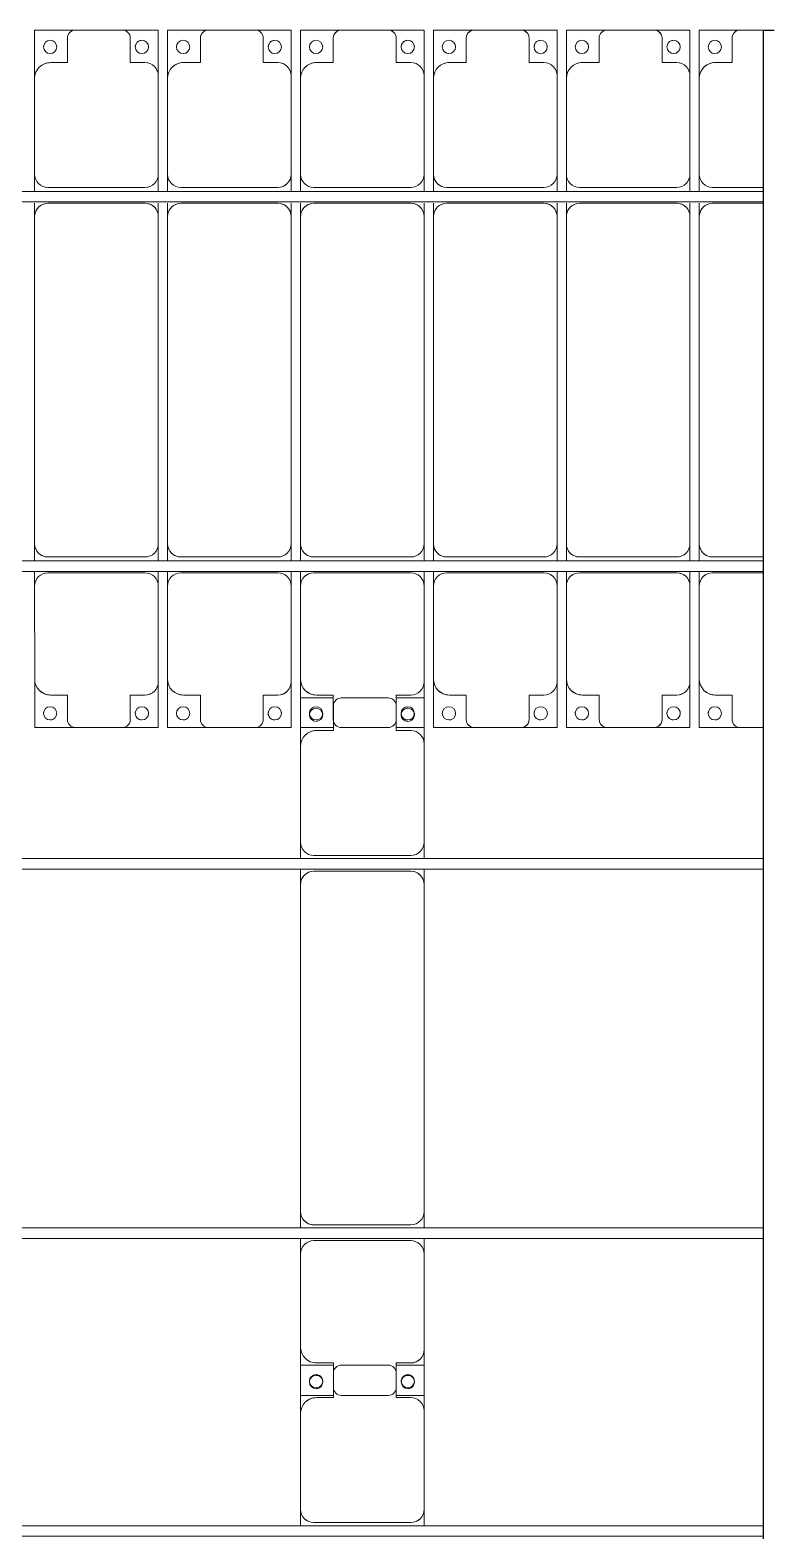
# Model space of a CAD drawing. Header units: millimetres. Extents: x -496478 to -186190, y -204059 to -87354.
# Drawn here: x -447992 to -445212, y -115994 to -110347 of the extents above; entities that cross this region are included whole.
import ezdxf

# ---------------------------------------------------------------- set-up
doc = ezdxf.new("R2010")
doc.units = ezdxf.units.MM
for name, color, linetype, lineweight in [('A-DETL-MBND', 5, 'Continuous', 9), ('A-GENM', 13, 'Continuous', 9), ('S-BEAM', 12, 'Continuous', 9)]:
    doc.layers.add(name, color=color, linetype=linetype, lineweight=lineweight)

# ---------------------------------------------------------------- blocks, each defined once
blk = doc.blocks.new('Dầm C52 - Dầm C52-24915-BỐ TRÍ KHUNG KẾT CẤU BÈ PIN 01')
at = {"layer": 'S-BEAM', "color": 1}
for p, q in [((67450.1, 20), (73410.1, 20)), ((73410.1, -20), (67450.1, -20))]:
    blk.add_line(p, q, dxfattribs=at)
blk = doc.blocks.new('Dai phao do pin - DẢI PHAO ĐỠ PIN-V99-BỐ TRÍ KHUNG KẾT CẤU BÈ PIN 01')
at = {"layer": 'A-DETL-MBND', "color": 8}
for p, q in [((65968, 241.6), (66029.7, 241.6)), ((66389.7, 241.6), (66029.7, 241.6)), ((66389.7, 241.6), (66572.2, 241.6)), ((66457.8, 241.6), (66640.3, 241.6)), ((66457.8, 118.2), (66457.8, 241.6)), ((66572.2, 241.6), (66572.2, 118.2)), ((66990.3, 241.6), (66640.3, 241.6)), ((66990.3, 241.6), (67048, 241.6)), ((67088, 241.6), (67149.7, 241.6)), ((68380.3, 241.6), (67149.7, 241.6)), ((68380.3, 241.6), (68438, 241.6)), ((68478, 241.6), (68539.7, 241.6)), ((68899.7, 241.6), (68539.7, 241.6)), ((68899.7, 241.6), (69082.2, 241.6)), ((69082.2, 241.6), (69082.2, 118.2)), ((65979.7, 191.6), (65979.7, -173.4)), ((66449.7, 118.2), (66449.7, 181.6)), ((66580.3, 181.6), (66580.3, 118.2)), ((67040.3, -173.4), (67040.3, 191.6)), ((67099.7, 191.6), (67099.7, -173.4)), ((68430.3, -173.4), (68430.3, 191.6)), ((68489.7, 191.6), (68489.7, -173.4)), ((68959.7, 118.2), (68959.7, 181.6)), ((66542.2, 118.2), (66449.7, 118.2)), ((66580.3, 118.2), (66487.8, 118.2)), ((69052.2, 118.2), (68959.7, 118.2)), ((66457.8, 88.2), (66457.8, -88.2)), ((66572.2, -88.2), (66572.2, 88.2)), ((69082.2, -88.2), (69082.2, 88.2)), ((66449.7, -173.4), (66449.7, -118.2)), ((66449.7, -118.2), (66542.2, -118.2)), ((66457.8, -223.4), (66457.8, -118.2)), ((66487.8, -118.2), (66580.3, -118.2)), ((66572.2, -118.2), (66572.2, -223.4)), ((66580.3, -118.2), (66580.3, -173.4)), ((68959.7, -173.4), (68959.7, -118.2)), ((68959.7, -118.2), (69052.2, -118.2)), ((69082.2, -118.2), (69082.2, -223.4)), ((66029.7, -223.4), (65968, -223.4)), ((66029.7, -223.4), (66399.7, -223.4)), ((66572.2, -223.4), (66399.7, -223.4)), ((66630.3, -223.4), (66457.8, -223.4)), ((66630.3, -223.4), (66990.3, -223.4)), ((67048, -223.4), (66990.3, -223.4)), ((67149.7, -223.4), (67088, -223.4)), ((67149.7, -223.4), (68380.3, -223.4)), ((68438, -223.4), (68380.3, -223.4)), ((68539.7, -223.4), (68478, -223.4)), ((68539.7, -223.4), (68909.7, -223.4)), ((69082.2, -223.4), (68909.7, -223.4))]:
    blk.add_line(p, q, dxfattribs=at)
for centre, radius, start, end in [((66029.7, 191.6), 50, 90, 180), ((66029.7, 191.6), 50, 135, 180), ((66389.7, 181.6), 60, 0, 90), ((66640.3, 181.6), 60, 90, 180), ((66990.3, 191.6), 50, 0, 90), ((66990.3, 191.6), 50, 0, 45), ((67149.7, 191.6), 50, 90, 180), ((67149.7, 191.6), 50, 105, 150), ((68380.3, 191.6), 50, 0, 90), ((68380.3, 191.6), 50, 15, 90), ((68539.7, 191.6), 50, 90, 180), ((68539.7, 191.6), 50, 135, 180), ((68899.7, 181.6), 60, 0, 90), ((66389.7, 181.6), 60, 0, 45), ((66508.6, 183.2), 25, 0, 180), ((66508.6, 183.2), 25, 180, 0), ((66511.4, 183.2), 25, 0, 180), ((66511.4, 183.2), 25, 180, 0), ((66511.4, 183.2), 25, 180, 195), ((66640.3, 181.6), 60, 135, 180), ((67149.7, 191.6), 50, 165, 180), ((68899.7, 181.6), 60, 0, 45), ((69018.6, 183.2), 25, 0, 180), ((69018.6, 183.2), 25, 180, 360), ((66487.8, 88.2), 30, 90, 180), ((66542.2, 88.2), 30, 360, 90), ((69052.2, 88.2), 30, 0, 90), ((66487.8, -88.2), 30, 180, 270), ((66542.2, -88.2), 30, 270, 360), ((69052.2, -88.2), 30, 270, 0), ((66508.6, -161.8), 25, 0, 180), ((66508.6, -161.8), 25, 180, 0), ((66511.4, -161.8), 25, 0, 180), ((66511.4, -161.8), 25, 120, 180), ((66511.4, -161.8), 25, 180, 360), ((66511.4, -161.8), 25, 75, 105), ((66508.6, -161.8), 25, 75, 90), ((66508.6, -161.8), 25, 30, 45), ((66508.6, -161.8), 25, 0, 15), ((69018.6, -161.8), 25, 0, 180), ((69018.6, -161.8), 25, 180, 0), ((69018.6, -161.8), 25, 60, 90), ((69018.6, -161.8), 25, 30, 45), ((69018.6, -161.8), 25, 0, 15), ((66029.7, -173.4), 50, 180, 270), ((66029.7, -173.4), 50, 180, 225), ((66399.7, -173.4), 50, 270, 0), ((66399.7, -173.4), 50, 315, 0), ((66630.3, -173.4), 50, 180, 270), ((66630.3, -173.4), 50, 180, 225), ((66990.3, -173.4), 50, 270, 0), ((66990.3, -173.4), 50, 315, 360), ((67149.7, -173.4), 50, 180, 270), ((67149.7, -173.4), 50, 180, 270), ((68380.3, -173.4), 50, 270, 0), ((68380.3, -173.4), 50, 285, 0), ((68539.7, -173.4), 50, 180, 270), ((68539.7, -173.4), 50, 180, 225), ((68909.7, -173.4), 50, 270, 360), ((68909.7, -173.4), 50, 315, 360)]:
    blk.add_arc(centre, radius, start, end, dxfattribs=at)
blk = doc.blocks.new('Dải phao đi lại kèm đỡ invester - DẢI PHAO ĐI LẠI-V120-BỐ TRÍ KHUNG KẾT CẤU BÈ PIN 01')
at = {"layer": 'A-DETL-MBND', "color": 8}
for p, q in [((16758.4, 1312.2), (16911.8, 1312.2)), ((16758.4, 1129.7), (16758.4, 1312.2)), ((16911.8, 1312.2), (16758.4, 1312.2)), ((17088.2, 1312.2), (16911.8, 1312.2)), ((17088.2, 1312.2), (17223.4, 1312.2)), ((17223.4, 1312.2), (17088.2, 1312.2)), ((17223.4, 1312.2), (17223.4, 1139.7)), ((17258.4, 1312.2), (17411.8, 1312.2)), ((17258.4, 1129.7), (17258.4, 1312.2)), ((17411.8, 1312.2), (17258.4, 1312.2)), ((17588.2, 1312.2), (17411.8, 1312.2)), ((17588.2, 1312.2), (17723.4, 1312.2)), ((17723.4, 1312.2), (17588.2, 1312.2)), ((17723.4, 1312.2), (17723.4, 1139.7)), ((17758.4, 1312.2), (17911.8, 1312.2)), ((17758.4, 1129.7), (17758.4, 1312.2)), ((17911.8, 1312.2), (17758.4, 1312.2)), ((18088.2, 1312.2), (17911.8, 1312.2)), ((18088.2, 1312.2), (18223.4, 1312.2)), ((18223.4, 1312.2), (18088.2, 1312.2)), ((18223.4, 1312.2), (18223.4, 1139.7)), ((18258.4, 1312.2), (18411.8, 1312.2)), ((18258.4, 1129.7), (18258.4, 1312.2)), ((18411.8, 1312.2), (18258.4, 1312.2)), ((18588.2, 1312.2), (18411.8, 1312.2)), ((18588.2, 1312.2), (18723.4, 1312.2)), ((18723.4, 1312.2), (18588.2, 1312.2)), ((18723.4, 1312.2), (18723.4, 1139.7)), ((18758.4, 1312.2), (18911.8, 1312.2)), ((18758.4, 1129.7), (18758.4, 1312.2)), ((18911.8, 1312.2), (18758.4, 1312.2)), ((19088.2, 1312.2), (18911.8, 1312.2)), ((19088.2, 1312.2), (19223.4, 1312.2)), ((19223.4, 1312.2), (19088.2, 1312.2)), ((19223.4, 1312.2), (19223.4, 1139.7)), ((19258.4, 1312.2), (19411.8, 1312.2)), ((19258.4, 1129.7), (19258.4, 1312.2)), ((19411.8, 1312.2), (19258.4, 1312.2)), ((19500, 1312.2), (19411.8, 1312.2)), ((16881.8, 1282.2), (16881.8, 1189.7)), ((17118.2, 1189.7), (17118.2, 1282.2)), ((17381.8, 1282.2), (17381.8, 1189.7)), ((17618.2, 1189.7), (17618.2, 1282.2)), ((17881.8, 1282.2), (17881.8, 1189.7)), ((18118.2, 1189.7), (18118.2, 1282.2)), ((18381.8, 1282.2), (18381.8, 1189.7)), ((18618.2, 1189.7), (18618.2, 1282.2)), ((18881.8, 1282.2), (18881.8, 1189.7)), ((19118.2, 1189.7), (19118.2, 1282.2)), ((19381.8, 1282.2), (19381.8, 1189.7)), ((16881.8, 1189.7), (16818.4, 1189.7)), ((17173.4, 1189.7), (17118.2, 1189.7)), ((17381.8, 1189.7), (17318.4, 1189.7)), ((17673.4, 1189.7), (17618.2, 1189.7)), ((17881.8, 1189.7), (17818.4, 1189.7)), ((18173.4, 1189.7), (18118.2, 1189.7)), ((18381.8, 1189.7), (18318.4, 1189.7)), ((18673.4, 1189.7), (18618.2, 1189.7)), ((18881.8, 1189.7), (18818.4, 1189.7)), ((19173.4, 1189.7), (19118.2, 1189.7)), ((19381.8, 1189.7), (19318.4, 1189.7)), ((16758.4, 1129.7), (16758.4, 769.7)), ((17223.4, 769.7), (17223.4, 1139.7)), ((17258.4, 1129.7), (17258.4, 769.7)), ((17723.4, 769.7), (17723.4, 1139.7)), ((17758.4, 1129.7), (17758.4, 769.7)), ((18223.4, 769.7), (18223.4, 1139.7)), ((18258.4, 1129.7), (18258.4, 769.7)), ((18723.4, 769.7), (18723.4, 1139.7)), ((18758.4, 1129.7), (18758.4, 769.7)), ((19223.4, 769.7), (19223.4, 1139.7)), ((19258.4, 1129.7), (19258.4, 769.7)), ((16758.4, 705.3), (16758.4, 769.7)), ((17223.4, 769.7), (17223.4, 705.3)), ((17258.4, 705.3), (17258.4, 769.7)), ((17723.4, 769.7), (17723.4, 705.3)), ((17758.4, 705.3), (17758.4, 769.7)), ((18223.4, 769.7), (18223.4, 705.3)), ((18258.4, 705.3), (18258.4, 769.7)), ((18723.4, 769.7), (18723.4, 705.3)), ((18758.4, 705.3), (18758.4, 769.7)), ((19223.4, 769.7), (19223.4, 705.3)), ((19258.4, 705.3), (19258.4, 769.7)), ((16808.4, 719.7), (17173.4, 719.7)), ((17308.4, 719.7), (17673.4, 719.7)), ((17808.4, 719.7), (18173.4, 719.7)), ((18308.4, 719.7), (18673.4, 719.7)), ((18808.4, 719.7), (19173.4, 719.7)), ((19308.4, 719.7), (19500, 719.7)), ((16758.4, 610.3), (16758.4, 660.2)), ((17173.4, 660.3), (16808.4, 660.3)), ((17223.4, 660.2), (17223.4, 610.3)), ((17258.4, 610.3), (17258.4, 660.2)), ((17673.4, 660.3), (17308.4, 660.3)), ((17723.4, 660.2), (17723.4, 610.3)), ((17758.4, 610.3), (17758.4, 660.2)), ((18173.4, 660.3), (17808.4, 660.3)), ((18223.4, 660.2), (18223.4, 610.3)), ((18258.4, 610.3), (18258.4, 660.2)), ((18673.4, 660.3), (18308.4, 660.3)), ((18723.4, 660.2), (18723.4, 610.3)), ((18758.4, 610.3), (18758.4, 660.2)), ((19173.4, 660.3), (18808.4, 660.3)), ((19223.4, 660.2), (19223.4, 610.3)), ((19258.4, 610.3), (19258.4, 660.2)), ((19500, 660.3), (19308.4, 660.3)), ((16758.4, 610.3), (16758.4, -620.3)), ((17223.4, -620.3), (17223.4, 610.3)), ((17258.4, 610.3), (17258.4, -620.3)), ((17723.4, -620.3), (17723.4, 610.3)), ((17758.4, 610.3), (17758.4, -620.3)), ((18223.4, -620.3), (18223.4, 610.3)), ((18258.4, 610.3), (18258.4, -620.3)), ((18723.4, -620.3), (18723.4, 610.3)), ((18758.4, 610.3), (18758.4, -620.3)), ((19223.4, -620.3), (19223.4, 610.3)), ((19258.4, 610.3), (19258.4, -620.3)), ((16758.4, -684.7), (16758.4, -620.3)), ((17223.4, -620.3), (17223.4, -684.7)), ((17258.4, -684.7), (17258.4, -620.3)), ((17723.4, -620.3), (17723.4, -684.7)), ((17758.4, -684.7), (17758.4, -620.3)), ((18223.4, -620.3), (18223.4, -684.7)), ((18258.4, -684.7), (18258.4, -620.3)), ((18723.4, -620.3), (18723.4, -684.7)), ((18758.4, -684.7), (18758.4, -620.3)), ((19223.4, -620.3), (19223.4, -684.7)), ((19258.4, -684.7), (19258.4, -620.3)), ((16808.4, -670.3), (17173.4, -670.3)), ((17308.4, -670.3), (17673.4, -670.3)), ((17808.4, -670.3), (18173.4, -670.3)), ((18308.4, -670.3), (18673.4, -670.3)), ((18808.4, -670.3), (19173.4, -670.3)), ((19308.4, -670.3), (19500, -670.3)), ((16758.4, -779.7), (16758.4, -724.7)), ((17173.4, -729.7), (16808.4, -729.7)), ((17223.4, -724.7), (17223.4, -779.7)), ((17258.4, -779.7), (17258.4, -724.7)), ((17673.4, -729.7), (17308.4, -729.7)), ((17723.4, -724.7), (17723.4, -779.7)), ((17758.4, -779.7), (17758.4, -724.7)), ((18173.4, -729.7), (17808.4, -729.7)), ((18223.4, -724.7), (18223.4, -779.7)), ((18258.4, -779.7), (18258.4, -724.7)), ((18673.4, -729.7), (18308.4, -729.7)), ((18723.4, -724.7), (18723.4, -779.7)), ((18758.4, -779.7), (18758.4, -724.7)), ((19173.4, -729.7), (18808.4, -729.7)), ((19223.4, -724.7), (19223.4, -779.7)), ((19258.4, -779.7), (19258.4, -724.7)), ((19500, -729.7), (19308.4, -729.7)), ((16758.4, -779.7), (16758.4, -1129.7)), ((17223.4, -1139.7), (17223.4, -779.7)), ((17258.4, -779.7), (17258.4, -1129.7)), ((17723.4, -1139.7), (17723.4, -779.7)), ((17758.4, -779.7), (17758.4, -1129.7)), ((18223.4, -1139.7), (18223.4, -779.7)), ((18258.4, -779.7), (18258.4, -1129.7)), ((18723.4, -1139.7), (18723.4, -779.7)), ((18758.4, -779.7), (18758.4, -1129.7)), ((19223.4, -1139.7), (19223.4, -779.7)), ((19258.4, -779.7), (19258.4, -1129.7)), ((16758.4, -1312.2), (16758.4, -1129.7)), ((17223.4, -1139.7), (17223.4, -1312.2)), ((17258.4, -1312.2), (17258.4, -1129.7)), ((17723.4, -1139.7), (17723.4, -1312.2)), ((17758.4, -1312.2), (17758.4, -1129.7)), ((18223.4, -1139.7), (18223.4, -1312.2)), ((18258.4, -1312.2), (18258.4, -1129.7)), ((18723.4, -1139.7), (18723.4, -1312.2)), ((18758.4, -1312.2), (18758.4, -1129.7)), ((19223.4, -1139.7), (19223.4, -1312.2)), ((19258.4, -1312.2), (19258.4, -1129.7)), ((16818.4, -1189.7), (16881.8, -1189.7)), ((16881.8, -1189.7), (16881.8, -1282.2)), ((17118.2, -1282.2), (17118.2, -1189.7)), ((17118.2, -1189.7), (17173.4, -1189.7)), ((17318.4, -1189.7), (17381.8, -1189.7)), ((17381.8, -1189.7), (17381.8, -1282.2)), ((17618.2, -1282.2), (17618.2, -1189.7)), ((17618.2, -1189.7), (17673.4, -1189.7)), ((17818.4, -1189.7), (17881.8, -1189.7)), ((17881.8, -1189.7), (17881.8, -1282.2)), ((18118.2, -1282.2), (18118.2, -1189.7)), ((18118.2, -1189.7), (18173.4, -1189.7)), ((18318.4, -1189.7), (18381.8, -1189.7)), ((18381.8, -1189.7), (18381.8, -1282.2)), ((18618.2, -1282.2), (18618.2, -1189.7)), ((18618.2, -1189.7), (18673.4, -1189.7)), ((18818.4, -1189.7), (18881.8, -1189.7)), ((18881.8, -1189.7), (18881.8, -1282.2)), ((19118.2, -1282.2), (19118.2, -1189.7)), ((19118.2, -1189.7), (19173.4, -1189.7)), ((19318.4, -1189.7), (19381.8, -1189.7)), ((19381.8, -1189.7), (19381.8, -1282.2)), ((16911.8, -1312.2), (16758.4, -1312.2)), ((16758.4, -1312.2), (16911.8, -1312.2)), ((16911.8, -1312.2), (17088.2, -1312.2)), ((17223.4, -1312.2), (17088.2, -1312.2)), ((17088.2, -1312.2), (17223.4, -1312.2)), ((17411.8, -1312.2), (17258.4, -1312.2)), ((17258.4, -1312.2), (17411.8, -1312.2)), ((17411.8, -1312.2), (17588.2, -1312.2)), ((17723.4, -1312.2), (17588.2, -1312.2)), ((17588.2, -1312.2), (17723.4, -1312.2)), ((17881.8, -1312.2), (17758.4, -1312.2)), ((17911.8, -1312.2), (18088.2, -1312.2)), ((18223.4, -1312.2), (18118.2, -1312.2)), ((18411.8, -1312.2), (18258.4, -1312.2)), ((18258.4, -1312.2), (18411.8, -1312.2)), ((18411.8, -1312.2), (18588.2, -1312.2)), ((18723.4, -1312.2), (18588.2, -1312.2)), ((18588.2, -1312.2), (18723.4, -1312.2)), ((18911.8, -1312.2), (18758.4, -1312.2)), ((18758.4, -1312.2), (18911.8, -1312.2)), ((18911.8, -1312.2), (19088.2, -1312.2)), ((19223.4, -1312.2), (19088.2, -1312.2)), ((19088.2, -1312.2), (19223.4, -1312.2)), ((19411.8, -1312.2), (19258.4, -1312.2)), ((19258.4, -1312.2), (19411.8, -1312.2)), ((19411.8, -1312.2), (19500, -1312.2))]:
    blk.add_line(p, q, dxfattribs=at)
for centre, radius, start, end in [((16911.8, 1282.2), 30, 90, 180), ((16911.8, 1282.2), 30, 90, 165), ((16911.8, 1282.2), 30, 90, 105), ((16911.8, 1282.2), 30, 90, 105), ((17088.2, 1282.2), 30, 360, 90), ((17088.2, 1282.2), 30, 75, 90), ((17088.2, 1282.2), 30, 15, 90), ((17088.2, 1282.2), 30, 75, 90), ((17411.8, 1282.2), 30, 90, 180), ((17411.8, 1282.2), 30, 90, 165), ((17411.8, 1282.2), 30, 90, 105), ((17411.8, 1282.2), 30, 90, 105), ((17588.2, 1282.2), 30, 0, 90), ((17588.2, 1282.2), 30, 75, 90), ((17588.2, 1282.2), 30, 15, 90), ((17588.2, 1282.2), 30, 75, 90), ((17911.8, 1282.2), 30, 90, 180), ((17911.8, 1282.2), 30, 90, 165), ((17911.8, 1282.2), 30, 90, 105), ((17911.8, 1282.2), 30, 90, 105), ((18088.2, 1282.2), 30, 360, 90), ((18088.2, 1282.2), 30, 75, 90), ((18088.2, 1282.2), 30, 15, 90), ((18088.2, 1282.2), 30, 75, 90), ((18411.8, 1282.2), 30, 90, 180), ((18411.8, 1282.2), 30, 90, 165), ((18411.8, 1282.2), 30, 90, 105), ((18411.8, 1282.2), 30, 90, 105), ((18588.2, 1282.2), 30, 0, 90), ((18588.2, 1282.2), 30, 75, 90), ((18588.2, 1282.2), 30, 15, 90), ((18588.2, 1282.2), 30, 75, 90), ((18911.8, 1282.2), 30, 90, 180), ((18911.8, 1282.2), 30, 90, 165), ((18911.8, 1282.2), 30, 90, 105), ((18911.8, 1282.2), 30, 90, 105), ((19088.2, 1282.2), 30, 360, 90), ((19088.2, 1282.2), 30, 75, 90), ((19088.2, 1282.2), 30, 15, 90), ((19088.2, 1282.2), 30, 75, 90), ((19411.8, 1282.2), 30, 90, 180), ((19411.8, 1282.2), 30, 90, 165), ((19411.8, 1282.2), 30, 90, 105), ((19411.8, 1282.2), 30, 90, 105), ((16816.8, 1248.6), 25, 90, 270), ((16816.8, 1248.6), 25, 270, 90), ((17161.8, 1248.6), 25, 90, 270), ((17161.8, 1248.6), 25, 150, 180), ((17161.8, 1248.6), 25, 120, 135), ((17161.8, 1248.6), 25, 90, 105), ((17161.8, 1248.6), 25, 270, 90), ((17316.8, 1248.6), 25, 90, 270), ((17316.8, 1248.6), 25, 270, 90), ((17661.8, 1248.6), 25, 90, 270), ((17661.8, 1248.6), 25, 150, 180), ((17661.8, 1248.6), 25, 120, 135), ((17661.8, 1248.6), 25, 90, 105), ((17661.8, 1248.6), 25, 270, 90), ((17816.8, 1248.6), 25, 90, 270), ((17816.8, 1248.6), 25, 270, 90), ((18161.8, 1248.6), 25, 90, 270), ((18161.8, 1248.6), 25, 150, 180), ((18161.8, 1248.6), 25, 120, 135), ((18161.8, 1248.6), 25, 90, 105), ((18161.8, 1248.6), 25, 270, 90), ((18316.8, 1248.6), 25, 90, 270), ((18316.8, 1248.6), 25, 270, 90), ((18661.8, 1248.6), 25, 90, 270), ((18661.8, 1248.6), 25, 150, 180), ((18661.8, 1248.6), 25, 120, 135), ((18661.8, 1248.6), 25, 90, 105), ((18661.8, 1248.6), 25, 270, 90), ((18816.8, 1248.6), 25, 90, 270), ((18816.8, 1248.6), 25, 270, 90), ((19161.8, 1248.6), 25, 90, 270), ((19161.8, 1248.6), 25, 150, 180), ((19161.8, 1248.6), 25, 120, 135), ((19161.8, 1248.6), 25, 90, 105), ((19161.8, 1248.6), 25, 270, 90), ((19316.8, 1248.6), 25, 90, 270), ((19316.8, 1248.6), 25, 270, 90), ((16818.4, 1129.7), 60, 90, 180), ((16818.4, 1129.7), 60, 90, 135), ((17173.4, 1139.7), 50, 0, 90), ((17173.4, 1139.7), 50, 45, 90), ((17318.4, 1129.7), 60, 90, 180), ((17318.4, 1129.7), 60, 90, 135), ((17673.4, 1139.7), 50, 360, 90), ((17673.4, 1139.7), 50, 45, 90), ((17818.4, 1129.7), 60, 90, 180), ((17818.4, 1129.7), 60, 90, 135), ((18173.4, 1139.7), 50, 0, 90), ((18173.4, 1139.7), 50, 45, 90), ((18318.4, 1129.7), 60, 90, 180), ((18318.4, 1129.7), 60, 90, 135), ((18673.4, 1139.7), 50, 360, 90), ((18673.4, 1139.7), 50, 45, 90), ((18818.4, 1129.7), 60, 90, 180), ((18818.4, 1129.7), 60, 90, 135), ((19173.4, 1139.7), 50, 0, 90), ((19173.4, 1139.7), 50, 45, 90), ((19318.4, 1129.7), 60, 90, 180), ((19318.4, 1129.7), 60, 90, 135), ((16808.4, 769.7), 50, 180, 270), ((16808.4, 769.7), 50, 225, 270), ((17173.4, 769.7), 50, 270, 360), ((17173.4, 769.7), 50, 270, 315), ((17308.4, 769.7), 50, 180, 270), ((17308.4, 769.7), 50, 225, 270), ((17673.4, 769.7), 50, 270, 360), ((17673.4, 769.7), 50, 270, 315), ((17808.4, 769.7), 50, 180, 270), ((17808.4, 769.7), 50, 225, 270), ((18173.4, 769.7), 50, 270, 0), ((18173.4, 769.7), 50, 270, 315), ((18308.4, 769.7), 50, 180, 270), ((18308.4, 769.7), 50, 225, 270), ((18673.4, 769.7), 50, 270, 0), ((18673.4, 769.7), 50, 270, 315), ((18808.4, 769.7), 50, 180, 270), ((18808.4, 769.7), 50, 225, 270), ((19173.4, 769.7), 50, 270, 0), ((19173.4, 769.7), 50, 270, 315), ((19308.4, 769.7), 50, 180, 270), ((19308.4, 769.7), 50, 225, 270), ((16808.4, 610.3), 50, 90, 180), ((16808.4, 610.3), 50, 105, 180), ((17173.4, 610.3), 50, 360, 90), ((17173.4, 610.3), 50, 15, 88.868), ((17308.4, 610.3), 50, 90, 180), ((17308.4, 610.3), 50, 105, 180), ((17673.4, 610.3), 50, 0, 90), ((17673.4, 610.3), 50, 15, 88.8097), ((17808.4, 610.3), 50, 90, 180), ((17808.4, 610.3), 50, 105, 180), ((18173.4, 610.3), 50, 360, 90), ((18173.4, 610.3), 50, 15, 88.7514), ((18308.4, 610.3), 50, 90, 180), ((18308.4, 610.3), 50, 105, 180), ((18673.4, 610.3), 50, 360, 90), ((18673.4, 610.3), 50, 15, 88.6931), ((18808.4, 610.3), 50, 90, 180), ((18808.4, 610.3), 50, 105, 180), ((19173.4, 610.3), 50, 360, 90), ((19173.4, 610.3), 50, 15, 88.6348), ((19308.4, 610.3), 50, 90, 180), ((19308.4, 610.3), 50, 105, 180), ((16808.4, -620.3), 50, 180, 270), ((17173.4, -620.3), 50, 270, 0), ((17173.4, -620.3), 50, 270, 0), ((17308.4, -620.3), 50, 180, 270), ((17673.4, -620.3), 50, 270, 0), ((17673.4, -620.3), 50, 270, 0), ((17808.4, -620.3), 50, 180, 270), ((18173.4, -620.3), 50, 270, 0), ((18173.4, -620.3), 50, 270, 0), ((18308.4, -620.3), 50, 180, 270), ((18673.4, -620.3), 50, 270, 0), ((18673.4, -620.3), 50, 270, 0), ((18808.4, -620.3), 50, 180, 270), ((19173.4, -620.3), 50, 270, 0), ((19173.4, -620.3), 50, 270, 0), ((19308.4, -620.3), 50, 180, 270), ((16808.4, -620.3), 50, 195, 270), ((17308.4, -620.3), 50, 195, 270), ((17808.4, -620.3), 50, 195, 270), ((18308.4, -620.3), 50, 195, 270), ((18808.4, -620.3), 50, 195, 270), ((19308.4, -620.3), 50, 195, 270), ((16808.4, -779.7), 50, 90, 180), ((16808.4, -779.7), 50, 90, 135), ((17173.4, -779.7), 50, 360, 90), ((17173.4, -779.7), 50, 45, 90), ((17308.4, -779.7), 50, 90, 180), ((17308.4, -779.7), 50, 90, 135), ((17673.4, -779.7), 50, 0, 90), ((17673.4, -779.7), 50, 45, 90), ((17808.4, -779.7), 50, 90, 180), ((17808.4, -779.7), 50, 90, 135), ((18173.4, -779.7), 50, 360, 90), ((18173.4, -779.7), 50, 45, 90), ((18308.4, -779.7), 50, 90, 180), ((18308.4, -779.7), 50, 90, 135), ((18673.4, -779.7), 50, 0, 90), ((18673.4, -779.7), 50, 45, 90), ((18808.4, -779.7), 50, 90, 180), ((18808.4, -779.7), 50, 90, 135), ((19173.4, -779.7), 50, 0, 90), ((19173.4, -779.7), 50, 45, 90), ((19308.4, -779.7), 50, 90, 180), ((19308.4, -779.7), 50, 90, 135), ((16818.4, -1129.7), 60, 180, 270), ((16818.4, -1129.7), 60, 225, 270), ((17173.4, -1139.7), 50, 270, 360), ((17173.4, -1139.7), 50, 270, 315), ((17318.4, -1129.7), 60, 180, 270), ((17318.4, -1129.7), 60, 225, 270), ((17673.4, -1139.7), 50, 270, 360), ((17673.4, -1139.7), 50, 270, 315), ((17818.4, -1129.7), 60, 180, 270), ((17818.4, -1129.7), 60, 225, 270), ((18173.4, -1139.7), 50, 270, 0), ((18173.4, -1139.7), 50, 270, 315), ((18318.4, -1129.7), 60, 180, 270), ((18318.4, -1129.7), 60, 225, 270), ((18673.4, -1139.7), 50, 270, 0), ((18673.4, -1139.7), 50, 270, 315), ((18818.4, -1129.7), 60, 180, 270), ((18818.4, -1129.7), 60, 225, 270), ((19173.4, -1139.7), 50, 270, 360), ((19173.4, -1139.7), 50, 270, 315), ((19318.4, -1129.7), 60, 180, 270), ((19318.4, -1129.7), 60, 225, 270), ((16816.8, -1258.6), 25, 90, 270), ((16816.8, -1258.6), 25, 270, 90), ((17161.8, -1258.6), 25, 90, 270), ((17161.8, -1258.6), 25, 270, 90), ((17316.8, -1258.6), 25, 90, 270), ((17316.8, -1258.6), 25, 270, 90), ((17661.8, -1258.6), 25, 90, 270), ((17661.8, -1258.6), 25, 270, 90), ((17816.8, -1258.6), 25, 90, 270), ((17816.8, -1258.6), 25, 270, 90), ((18161.8, -1258.6), 25, 90, 270), ((18161.8, -1258.6), 25, 270, 90), ((18316.8, -1258.6), 25, 90, 270), ((18316.8, -1258.6), 25, 270, 90), ((18661.8, -1258.6), 25, 90, 270), ((18661.8, -1258.6), 25, 270, 90), ((18816.8, -1258.6), 25, 90, 270), ((18816.8, -1258.6), 25, 270, 90), ((19161.8, -1258.6), 25, 90, 270), ((19161.8, -1258.6), 25, 270, 90), ((19316.8, -1258.6), 25, 90, 270), ((19316.8, -1258.6), 25, 270, 90), ((16816.8, -1258.6), 25, 165, 180), ((16816.8, -1258.6), 25, 270, 285), ((16911.8, -1282.2), 30, 180, 270), ((16911.8, -1282.2), 30, 195, 270), ((17088.2, -1282.2), 30, 270, 0), ((17088.2, -1282.2), 30, 270, 345), ((17088.2, -1282.2), 30, 315, 330), ((17088.2, -1282.2), 30, 315, 330), ((17161.8, -1258.6), 25, 165, 270), ((17161.8, -1258.6), 25, 0, 15), ((17316.8, -1258.6), 25, 165, 180), ((17316.8, -1258.6), 25, 270, 285), ((17411.8, -1282.2), 30, 180, 270), ((17411.8, -1282.2), 30, 195, 270), ((17588.2, -1282.2), 30, 270, 0), ((17588.2, -1282.2), 30, 270, 345), ((17588.2, -1282.2), 30, 315, 330), ((17588.2, -1282.2), 30, 315, 330), ((17661.8, -1258.6), 25, 165, 270), ((17661.8, -1258.6), 25, 360, 15), ((17816.8, -1258.6), 25, 270, 285), ((17911.8, -1282.2), 30, 180, 270), ((18088.2, -1282.2), 30, 270, 0), ((18161.8, -1258.6), 25, 165, 270), ((18316.8, -1258.6), 25, 165, 180), ((18316.8, -1258.6), 25, 270, 285), ((18411.8, -1282.2), 30, 180, 270), ((18411.8, -1282.2), 30, 195, 270), ((18588.2, -1282.2), 30, 270, 360), ((18588.2, -1282.2), 30, 270, 345), ((18588.2, -1282.2), 30, 315, 330), ((18588.2, -1282.2), 30, 315, 330), ((18661.8, -1258.6), 25, 165, 270), ((18661.8, -1258.6), 25, 0, 15), ((18816.8, -1258.6), 25, 165, 180), ((18816.8, -1258.6), 25, 270, 285), ((18911.8, -1282.2), 30, 180, 270), ((18911.8, -1282.2), 30, 195, 270), ((19088.2, -1282.2), 30, 270, 360), ((19088.2, -1282.2), 30, 270, 345), ((19088.2, -1282.2), 30, 315, 330), ((19088.2, -1282.2), 30, 315, 330), ((19161.8, -1258.6), 25, 165, 270), ((19161.8, -1258.6), 25, 0, 15), ((19316.8, -1258.6), 25, 165, 180), ((19316.8, -1258.6), 25, 270, 285), ((19411.8, -1282.2), 30, 180, 270), ((19411.8, -1282.2), 30, 195, 270), ((16911.8, -1282.2), 30, 255, 270), ((16911.8, -1282.2), 30, 255, 270), ((17088.2, -1282.2), 30, 270, 285), ((17088.2, -1282.2), 30, 270, 285), ((17411.8, -1282.2), 30, 255, 270), ((17411.8, -1282.2), 30, 255, 270), ((17588.2, -1282.2), 30, 270, 285), ((17588.2, -1282.2), 30, 270, 285), ((18411.8, -1282.2), 30, 255, 270), ((18411.8, -1282.2), 30, 255, 270), ((18588.2, -1282.2), 30, 270, 285), ((18588.2, -1282.2), 30, 270, 285), ((18911.8, -1282.2), 30, 255, 270), ((18911.8, -1282.2), 30, 255, 270), ((19088.2, -1282.2), 30, 270, 285), ((19088.2, -1282.2), 30, 270, 285), ((19411.8, -1282.2), 30, 255, 270), ((19411.8, -1282.2), 30, 255, 270)]:
    blk.add_arc(centre, radius, start, end, dxfattribs=at)
blk = doc.blocks.new('Dầm C52 - Hộp 40x60-25668-BỐ TRÍ KHUNG KẾT CẤU BÈ PIN 01')
at = {"layer": 'S-BEAM', "color": 3, "lineweight": 25}
for p, q in [((-37704.457606, 20), (37704.457606, 20)), ((37704.457606, 20), (37704.457606, -20))]:
    blk.add_line(p, q, dxfattribs=at)
blk = doc.blocks.new('HOBANMONG_BEPIN 1_rvt-1-BỐ TRÍ KHUNG KẾT CẤU BÈ PIN 01')
at = {"layer": 'A-GENM', "lineweight": 9}
for name, p, rotation in [('Dải phao đi lại kèm đỡ invester - DẢI PHAO ĐI LẠI-V120-BỐ TRÍ KHUNG KẾT CẤU BÈ PIN 01', (-464732.5, -111659.3), 0.0007586099545854), ('Dai phao do pin - DẢI PHAO ĐỠ PIN-V99-BỐ TRÍ KHUNG KẾT CẤU BÈ PIN 01', (-446731.5, -181941.8), 90.00075860989342)]:
    blk.add_blockref(name, p, dxfattribs=dict(at, rotation=rotation))
at = {"layer": 'S-BEAM', "lineweight": 9}
for name, p, rotation in [('Dầm C52 - Hộp 40x60-25668-BỐ TRÍ KHUNG KẾT CẤU BÈ PIN 01', (-445212, -148051.3), 90.00075860989166), ('Dầm C52 - Dầm C52-24915-BỐ TRÍ KHUNG KẾT CẤU BÈ PIN 01', (-377782.4, -110972.9), 180.0007586094741), ('Dầm C52 - Dầm C52-24915-BỐ TRÍ KHUNG KẾT CẤU BÈ PIN 01', (-377782.4, -112362.9), 180.0007586094741), ('Dầm C52 - Dầm C52-24915-BỐ TRÍ KHUNG KẾT CẤU BÈ PIN 01', (-377782.3, -113482.9), 180.0007586094741), ('Dầm C52 - Dầm C52-24915-BỐ TRÍ KHUNG KẾT CẤU BÈ PIN 01', (-377782.3, -114872.9), 180.0007586094741), ('Dầm C52 - Dầm C52-24915-BỐ TRÍ KHUNG KẾT CẤU BÈ PIN 01', (-377782.3, -115992.9), 180.0007586094741)]:
    blk.add_blockref(name, p, dxfattribs=dict(at, rotation=rotation))

msp = doc.modelspace()

# ---------------------------------------------------------------- block references
at = {"lineweight": 5}
msp.add_blockref('HOBANMONG_BEPIN 1_rvt-1-BỐ TRÍ KHUNG KẾT CẤU BÈ PIN 01', (0, 0), dxfattribs=at)

doc.saveas('drawing.dxf')
